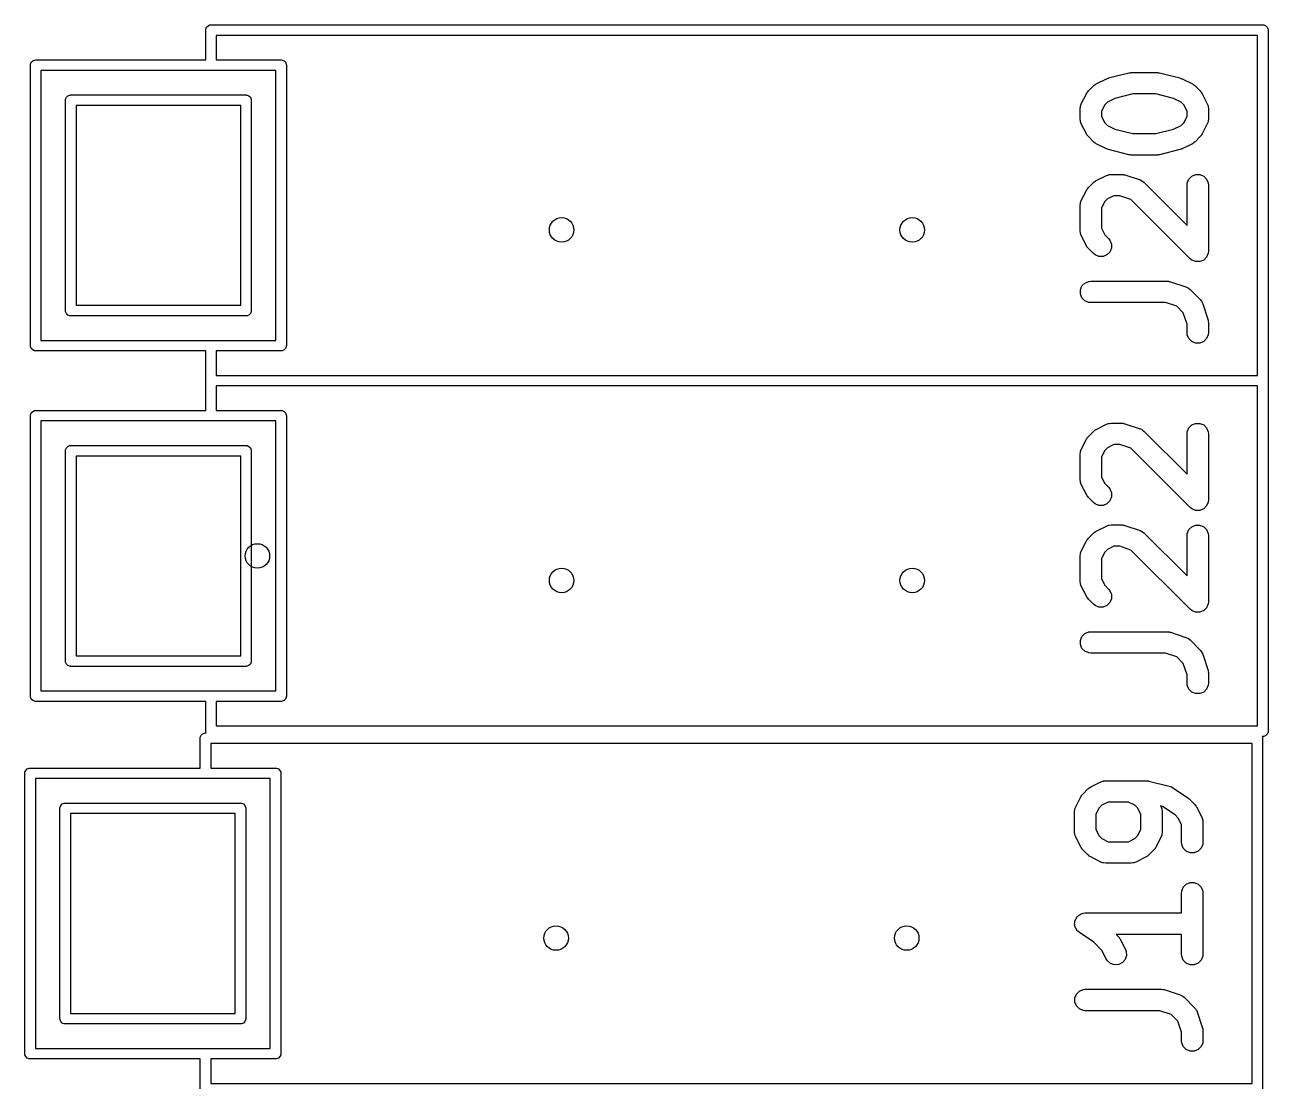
# Model space of a CAD drawing. Extents: x 0.23 to 2.98, y 0.39 to 3.79.
# Drawn here: x 2.284 to 2.982, y 0.929 to 1.525 of the extents above; entities that cross this region are included whole.
import ezdxf

# ---------------------------------------------------------------- set-up
doc = ezdxf.new("R2010")
doc.units = 0
doc.header["$MEASUREMENT"] = 0
doc.layers.add('BLACK', color=7, linetype='CONTINUOUS')

msp = doc.modelspace()

# ---------------------------------------------------------------- linework, layer by layer
at = {"layer": 'BLACK', "linetype": 'CONTINUOUS'}
for p, q in [((2.38591, 1.52213), (2.38596, 1.5227)), ((2.38591, 1.50539), (2.38591, 1.52213)), ((2.38596, 1.5227), (2.3864, 1.52377)), ((2.3864, 1.52377), (2.38722, 1.52458)), ((2.38722, 1.52458), (2.38828, 1.52502)), ((2.38828, 1.52502), (2.38886, 1.52508)), ((2.38886, 1.52508), (2.62508, 1.52508)), ((2.62508, 1.52508), (2.97941, 1.52508)), ((2.97941, 1.52508), (2.97995, 1.52503)), ((2.97995, 1.52503), (2.97999, 1.52503)), ((2.97999, 1.52503), (2.98105, 1.52459)), ((2.98105, 1.52459), (2.98186, 1.52377)), ((2.98186, 1.52377), (2.98231, 1.52271)), ((2.98231, 1.52271), (2.98236, 1.52213)), ((2.98236, 1.52213), (2.98236, 1.32528)), ((2.39181, 1.51917), (2.39181, 1.50539)), ((2.62508, 1.51917), (2.39181, 1.51917)), ((2.97646, 1.51917), (2.62508, 1.51917)), ((2.97646, 1.32823), (2.97646, 1.51917)), ((2.28748, 1.50244), (2.28753, 1.50302)), ((2.28748, 1.34496), (2.28748, 1.50244)), ((2.28753, 1.50302), (2.28797, 1.50408)), ((2.28797, 1.50408), (2.28879, 1.5049)), ((2.28879, 1.5049), (2.28985, 1.50534)), ((2.28985, 1.50534), (2.29043, 1.50539)), ((2.29043, 1.50539), (2.38591, 1.50539)), ((2.39181, 1.50539), (2.42823, 1.50539)), ((2.42823, 1.50539), (2.4288, 1.50534)), ((2.4288, 1.50534), (2.42987, 1.5049)), ((2.42987, 1.5049), (2.43068, 1.50408)), ((2.43068, 1.50408), (2.43112, 1.50302)), ((2.43112, 1.50302), (2.43118, 1.50244)), ((2.43118, 1.50244), (2.43118, 1.34496)), ((2.29338, 1.49949), (2.29338, 1.34791)), ((2.42528, 1.49949), (2.29338, 1.49949)), ((2.42528, 1.34791), (2.42528, 1.49949)), ((2.88587, 1.49192), (2.89159, 1.49478)), ((2.89159, 1.49478), (2.89167, 1.49481)), ((2.89167, 1.49481), (2.89171, 1.49484)), ((2.89171, 1.49484), (2.8922, 1.49502)), ((2.8922, 1.49502), (2.89269, 1.4952)), ((2.89269, 1.4952), (2.89273, 1.49521)), ((2.89273, 1.49521), (2.89282, 1.49524)), ((2.89282, 1.49524), (2.90424, 1.49809)), ((2.90424, 1.49809), (2.90445, 1.49812)), ((2.90445, 1.49812), (2.90453, 1.49816)), ((2.90453, 1.49816), (2.90497, 1.4982)), ((2.90497, 1.4982), (2.90541, 1.49827)), ((2.90541, 1.49827), (2.90549, 1.49825)), ((2.90549, 1.49825), (2.9057, 1.49827)), ((2.9057, 1.49827), (2.91998, 1.49827)), ((2.91998, 1.49827), (2.92019, 1.49825)), ((2.92019, 1.49825), (2.92028, 1.49827)), ((2.92028, 1.49827), (2.92071, 1.4982)), ((2.92071, 1.4982), (2.92116, 1.49816)), ((2.92116, 1.49816), (2.92124, 1.49812)), ((2.92124, 1.49812), (2.92144, 1.49809)), ((2.92144, 1.49809), (2.93287, 1.49524)), ((2.93287, 1.49524), (2.93295, 1.49521)), ((2.93295, 1.49521), (2.933, 1.4952)), ((2.933, 1.4952), (2.93348, 1.49502)), ((2.93348, 1.49502), (2.93398, 1.49484)), ((2.93398, 1.49484), (2.93401, 1.49481)), ((2.93401, 1.49481), (2.9341, 1.49478)), ((2.9341, 1.49478), (2.93981, 1.49192)), ((2.88033, 1.48638), (2.88065, 1.48689)), ((2.88065, 1.48689), (2.88071, 1.48703)), ((2.88071, 1.48703), (2.88085, 1.4872)), ((2.88085, 1.4872), (2.88096, 1.48738)), ((2.88096, 1.48738), (2.88108, 1.48748)), ((2.88108, 1.48748), (2.88146, 1.48794)), ((2.88146, 1.48794), (2.88431, 1.4908)), ((2.88431, 1.4908), (2.88477, 1.49118)), ((2.88477, 1.49118), (2.88488, 1.4913)), ((2.88488, 1.4913), (2.88506, 1.49141)), ((2.88506, 1.49141), (2.88522, 1.49155)), ((2.88522, 1.49155), (2.88537, 1.49161)), ((2.88537, 1.49161), (2.88587, 1.49192)), ((2.93981, 1.49192), (2.94031, 1.49161)), ((2.94031, 1.49161), (2.94046, 1.49155)), ((2.94046, 1.49155), (2.94063, 1.49141)), ((2.94063, 1.49141), (2.94081, 1.4913)), ((2.94081, 1.4913), (2.94091, 1.49118)), ((2.94091, 1.49118), (2.94137, 1.4908)), ((2.94137, 1.4908), (2.94423, 1.48794)), ((2.94423, 1.48794), (2.9446, 1.48748)), ((2.9446, 1.48748), (2.94472, 1.48738)), ((2.94472, 1.48738), (2.94484, 1.4872)), ((2.94484, 1.4872), (2.94497, 1.48703)), ((2.94497, 1.48703), (2.94503, 1.48689)), ((2.94503, 1.48689), (2.94535, 1.48638)), ((2.30717, 1.4828), (2.30722, 1.48337)), ((2.30717, 1.36461), (2.30717, 1.4828)), ((2.30722, 1.48337), (2.30766, 1.48444)), ((2.30766, 1.48444), (2.30848, 1.48525)), ((2.30848, 1.48525), (2.30954, 1.48569)), ((2.30954, 1.48569), (2.30994, 1.48569)), ((2.30994, 1.48569), (2.31012, 1.48571)), ((2.31012, 1.48571), (2.40854, 1.48571)), ((2.31307, 1.4798), (2.31307, 1.3676)), ((2.40559, 1.4798), (2.31307, 1.4798)), ((2.40559, 1.3676), (2.40559, 1.4798)), ((2.40854, 1.48571), (2.40872, 1.48569)), ((2.40872, 1.48569), (2.40912, 1.48569)), ((2.40912, 1.48569), (2.41018, 1.48525)), ((2.41018, 1.48525), (2.41099, 1.48444)), ((2.41099, 1.48444), (2.41144, 1.48337)), ((2.41144, 1.48337), (2.41149, 1.4828)), ((2.41149, 1.4828), (2.41149, 1.36461)), ((2.87705, 1.47957), (2.87748, 1.48067)), ((2.87748, 1.48067), (2.88033, 1.48638)), ((2.89063, 1.48015), (2.88884, 1.47657)), ((2.89211, 1.48163), (2.89063, 1.48015)), ((2.89636, 1.48375), (2.89211, 1.48163)), ((2.90644, 1.48627), (2.89636, 1.48375)), ((2.91925, 1.48627), (2.90644, 1.48627)), ((2.92932, 1.48375), (2.91925, 1.48627)), ((2.93357, 1.48163), (2.92932, 1.48375)), ((2.93505, 1.48015), (2.93357, 1.48163)), ((2.93684, 1.47657), (2.93505, 1.48015)), ((2.94535, 1.48638), (2.94821, 1.48067)), ((2.94821, 1.48067), (2.94863, 1.47957)), ((2.87684, 1.47799), (2.87696, 1.47916)), ((2.87684, 1.47227), (2.87684, 1.47799)), ((2.87696, 1.47916), (2.87704, 1.47936)), ((2.87704, 1.47936), (2.87705, 1.47957)), ((2.88884, 1.47657), (2.88884, 1.47369)), ((2.88884, 1.47369), (2.89063, 1.47011)), ((2.93505, 1.47011), (2.93684, 1.47369)), ((2.93684, 1.47369), (2.93684, 1.47657)), ((2.94863, 1.47957), (2.94864, 1.47936)), ((2.94864, 1.47936), (2.94873, 1.47916)), ((2.94873, 1.47916), (2.94884, 1.47799)), ((2.94884, 1.47799), (2.94884, 1.47227)), ((2.87696, 1.4711), (2.87684, 1.47227)), ((2.87704, 1.4709), (2.87696, 1.4711)), ((2.87705, 1.47069), (2.87704, 1.4709)), ((2.87748, 1.46959), (2.87705, 1.47069)), ((2.88033, 1.46387), (2.87748, 1.46959)), ((2.89063, 1.47011), (2.89211, 1.46863)), ((2.89211, 1.46863), (2.89636, 1.4665)), ((2.89636, 1.4665), (2.90644, 1.46399)), ((2.91925, 1.46399), (2.92932, 1.4665)), ((2.92932, 1.4665), (2.93357, 1.46863)), ((2.93357, 1.46863), (2.93505, 1.47011)), ((2.94821, 1.46959), (2.94535, 1.46387)), ((2.94863, 1.47069), (2.94821, 1.46959)), ((2.94864, 1.4709), (2.94863, 1.47069)), ((2.94873, 1.4711), (2.94864, 1.4709)), ((2.94884, 1.47227), (2.94873, 1.4711)), ((2.88065, 1.46337), (2.88033, 1.46387)), ((2.88071, 1.46322), (2.88065, 1.46337)), ((2.88085, 1.46306), (2.88071, 1.46322)), ((2.88096, 1.46288), (2.88085, 1.46306)), ((2.88108, 1.46278), (2.88096, 1.46288)), ((2.88146, 1.46232), (2.88108, 1.46278)), ((2.88431, 1.45946), (2.88146, 1.46232)), ((2.88477, 1.45908), (2.88431, 1.45946)), ((2.88488, 1.45896), (2.88477, 1.45908)), ((2.88506, 1.45885), (2.88488, 1.45896)), ((2.88522, 1.45871), (2.88506, 1.45885)), ((2.90644, 1.46399), (2.91925, 1.46399)), ((2.94063, 1.45885), (2.94046, 1.45871)), ((2.94081, 1.45896), (2.94063, 1.45885)), ((2.94091, 1.45908), (2.94081, 1.45896)), ((2.94137, 1.45946), (2.94091, 1.45908)), ((2.94423, 1.46232), (2.94137, 1.45946)), ((2.9446, 1.46278), (2.94423, 1.46232)), ((2.94472, 1.46288), (2.9446, 1.46278)), ((2.94484, 1.46306), (2.94472, 1.46288)), ((2.94497, 1.46322), (2.94484, 1.46306)), ((2.94503, 1.46337), (2.94497, 1.46322)), ((2.94535, 1.46387), (2.94503, 1.46337)), ((2.88537, 1.45865), (2.88522, 1.45871)), ((2.88587, 1.45833), (2.88537, 1.45865)), ((2.89159, 1.45548), (2.88587, 1.45833)), ((2.89167, 1.45544), (2.89159, 1.45548)), ((2.89171, 1.45542), (2.89167, 1.45544)), ((2.8922, 1.45524), (2.89171, 1.45542)), ((2.89269, 1.45506), (2.8922, 1.45524)), ((2.89273, 1.45505), (2.89269, 1.45506)), ((2.89282, 1.45502), (2.89273, 1.45505)), ((2.90424, 1.45217), (2.89282, 1.45502)), ((2.90445, 1.45214), (2.90424, 1.45217)), ((2.90453, 1.4521), (2.90445, 1.45214)), ((2.90497, 1.45206), (2.90453, 1.4521)), ((2.90541, 1.45199), (2.90497, 1.45206)), ((2.90549, 1.45201), (2.90541, 1.45199)), ((2.9057, 1.45199), (2.90549, 1.45201)), ((2.91998, 1.45199), (2.9057, 1.45199)), ((2.92019, 1.45201), (2.91998, 1.45199)), ((2.92028, 1.45199), (2.92019, 1.45201)), ((2.92071, 1.45206), (2.92028, 1.45199)), ((2.92116, 1.4521), (2.92071, 1.45206)), ((2.92124, 1.45214), (2.92116, 1.4521)), ((2.92144, 1.45217), (2.92124, 1.45214)), ((2.93287, 1.45502), (2.92144, 1.45217)), ((2.93295, 1.45505), (2.93287, 1.45502)), ((2.933, 1.45506), (2.93295, 1.45505)), ((2.93348, 1.45524), (2.933, 1.45506)), ((2.93398, 1.45542), (2.93348, 1.45524)), ((2.93401, 1.45544), (2.93398, 1.45542)), ((2.9341, 1.45548), (2.93401, 1.45544)), ((2.93981, 1.45833), (2.9341, 1.45548)), ((2.94031, 1.45865), (2.93981, 1.45833)), ((2.94046, 1.45871), (2.94031, 1.45865)), ((2.88587, 1.43764), (2.89159, 1.4405)), ((2.89159, 1.4405), (2.89269, 1.44092)), ((2.89269, 1.44092), (2.8929, 1.44093)), ((2.8929, 1.44093), (2.8931, 1.44101)), ((2.8931, 1.44101), (2.89427, 1.44113)), ((2.89427, 1.44113), (2.89998, 1.44113)), ((2.89998, 1.44113), (2.90058, 1.44107)), ((2.90058, 1.44107), (2.90074, 1.44108)), ((2.90074, 1.44108), (2.90094, 1.44104)), ((2.90094, 1.44104), (2.90116, 1.44101)), ((2.90116, 1.44101), (2.9013, 1.44095)), ((2.9013, 1.44095), (2.90188, 1.44082)), ((2.90188, 1.44082), (2.91045, 1.43796)), ((2.91045, 1.43796), (2.91153, 1.43748)), ((2.93696, 1.4363), (2.93785, 1.43846)), ((2.93785, 1.43846), (2.93951, 1.44012)), ((2.93951, 1.44012), (2.94167, 1.44101)), ((2.94167, 1.44101), (2.94401, 1.44101)), ((2.94401, 1.44101), (2.94618, 1.44012)), ((2.94618, 1.44012), (2.94783, 1.43846)), ((2.94783, 1.43846), (2.94873, 1.4363)), ((2.87748, 1.42638), (2.88033, 1.4321)), ((2.88033, 1.4321), (2.88065, 1.4326)), ((2.88065, 1.4326), (2.88071, 1.43275)), ((2.88071, 1.43275), (2.88085, 1.43291)), ((2.88085, 1.43291), (2.88096, 1.43309)), ((2.88096, 1.43309), (2.88108, 1.4332)), ((2.88108, 1.4332), (2.88146, 1.43366)), ((2.88146, 1.43366), (2.88431, 1.43651)), ((2.88431, 1.43651), (2.88477, 1.43689)), ((2.88477, 1.43689), (2.88488, 1.43701)), ((2.88488, 1.43701), (2.88506, 1.43713)), ((2.88506, 1.43713), (2.88522, 1.43726)), ((2.88522, 1.43726), (2.88537, 1.43732)), ((2.88537, 1.43732), (2.88587, 1.43764)), ((2.91153, 1.43748), (2.91169, 1.43734)), ((2.91169, 1.43734), (2.91189, 1.43726)), ((2.91189, 1.43726), (2.9128, 1.43651)), ((2.9128, 1.43651), (2.93684, 1.41247)), ((2.93684, 1.43513), (2.93696, 1.4363)), ((2.93684, 1.41247), (2.93684, 1.43513)), ((2.94873, 1.4363), (2.94884, 1.43513)), ((2.94884, 1.43513), (2.94884, 1.39799)), ((2.87684, 1.4237), (2.87696, 1.42487)), ((2.87696, 1.42487), (2.87704, 1.42507)), ((2.87704, 1.42507), (2.87705, 1.42529)), ((2.87705, 1.42529), (2.87748, 1.42638)), ((2.89063, 1.42586), (2.88884, 1.42228)), ((2.89211, 1.42734), (2.89063, 1.42586)), ((2.89569, 1.42913), (2.89211, 1.42734)), ((2.89901, 1.42913), (2.89569, 1.42913)), ((2.90531, 1.42703), (2.89901, 1.42913)), ((2.9386, 1.39374), (2.90531, 1.42703)), ((2.87684, 1.40942), (2.87684, 1.4237)), ((2.88884, 1.42228), (2.88884, 1.41083)), ((2.88884, 1.41083), (2.89063, 1.40725)), ((2.87696, 1.40824), (2.87684, 1.40942)), ((2.87704, 1.40805), (2.87696, 1.40824)), ((2.87705, 1.40783), (2.87704, 1.40805)), ((2.87748, 1.40673), (2.87705, 1.40783)), ((2.88033, 1.40102), (2.87748, 1.40673)), ((2.89063, 1.40725), (2.8928, 1.40509)), ((2.8928, 1.40509), (2.89354, 1.40418)), ((2.89354, 1.40418), (2.89444, 1.40201)), ((2.88065, 1.40051), (2.88033, 1.40102)), ((2.88071, 1.40037), (2.88065, 1.40051)), ((2.88085, 1.4002), (2.88071, 1.40037)), ((2.88096, 1.40002), (2.88085, 1.4002)), ((2.88108, 1.39992), (2.88096, 1.40002)), ((2.88146, 1.39946), (2.88108, 1.39992)), ((2.88431, 1.3966), (2.88146, 1.39946)), ((2.88522, 1.39585), (2.88431, 1.3966)), ((2.89354, 1.39751), (2.89189, 1.39585)), ((2.89444, 1.39967), (2.89354, 1.39751)), ((2.89444, 1.40201), (2.89444, 1.39967)), ((2.94873, 1.39682), (2.94783, 1.39465)), ((2.94884, 1.39799), (2.94873, 1.39682)), ((2.88739, 1.39496), (2.88522, 1.39585)), ((2.88973, 1.39496), (2.88739, 1.39496)), ((2.89189, 1.39585), (2.88973, 1.39496)), ((2.93951, 1.393), (2.9386, 1.39374)), ((2.94167, 1.3921), (2.93951, 1.393)), ((2.94401, 1.3921), (2.94167, 1.3921)), ((2.94618, 1.393), (2.94401, 1.3921)), ((2.94783, 1.39465), (2.94618, 1.393)), ((2.87696, 1.3763), (2.87785, 1.37846)), ((2.87696, 1.37396), (2.87696, 1.3763)), ((2.87785, 1.37846), (2.87951, 1.38012)), ((2.87951, 1.38012), (2.88167, 1.38101)), ((2.88167, 1.38101), (2.88284, 1.38113)), ((2.88284, 1.38113), (2.9257, 1.38113)), ((2.9257, 1.38113), (2.92629, 1.38107)), ((2.92629, 1.38107), (2.92645, 1.38108)), ((2.92645, 1.38108), (2.92666, 1.38104)), ((2.92666, 1.38104), (2.92687, 1.38101)), ((2.92687, 1.38101), (2.92702, 1.38095)), ((2.92702, 1.38095), (2.9276, 1.38082)), ((2.9276, 1.38082), (2.93617, 1.37796)), ((2.93617, 1.37796), (2.93724, 1.37748)), ((2.93724, 1.37748), (2.9374, 1.37734)), ((2.9374, 1.37734), (2.9376, 1.37726)), ((2.9376, 1.37726), (2.93851, 1.37651)), ((2.93851, 1.37651), (2.94423, 1.3708)), ((2.87785, 1.3718), (2.87696, 1.37396)), ((2.87951, 1.37014), (2.87785, 1.3718)), ((2.88167, 1.36924), (2.87951, 1.37014)), ((2.88284, 1.36913), (2.88167, 1.36924)), ((2.92473, 1.36913), (2.88284, 1.36913)), ((2.93103, 1.36703), (2.92473, 1.36913)), ((2.94423, 1.3708), (2.94497, 1.36989)), ((2.94497, 1.36989), (2.94506, 1.36969)), ((2.94506, 1.36969), (2.9452, 1.36953)), ((2.9452, 1.36953), (2.94568, 1.36846)), ((2.94568, 1.36846), (2.94853, 1.35988)), ((2.30722, 1.36403), (2.30717, 1.36461)), ((2.30766, 1.36297), (2.30722, 1.36403)), ((2.30848, 1.36215), (2.30766, 1.36297)), ((2.30954, 1.36171), (2.30848, 1.36215)), ((2.30994, 1.36171), (2.30954, 1.36171)), ((2.31012, 1.36169), (2.30994, 1.36171)), ((2.40854, 1.36169), (2.31012, 1.36169)), ((2.31307, 1.3676), (2.40559, 1.3676)), ((2.40872, 1.36171), (2.40854, 1.36169)), ((2.40912, 1.36171), (2.40872, 1.36171)), ((2.41018, 1.36215), (2.40912, 1.36171)), ((2.41099, 1.36297), (2.41018, 1.36215)), ((2.41144, 1.36403), (2.41099, 1.36297)), ((2.41149, 1.36461), (2.41144, 1.36403)), ((2.93474, 1.36332), (2.93103, 1.36703)), ((2.93684, 1.35701), (2.93474, 1.36332)), ((2.93684, 1.35227), (2.93684, 1.35701)), ((2.94853, 1.35988), (2.94867, 1.3593)), ((2.94867, 1.3593), (2.94873, 1.35916)), ((2.94873, 1.35916), (2.94875, 1.35894)), ((2.94875, 1.35894), (2.94879, 1.35874)), ((2.94879, 1.35874), (2.94878, 1.35858)), ((2.94878, 1.35858), (2.94884, 1.35799)), ((2.94884, 1.35799), (2.94884, 1.35227)), ((2.29338, 1.34791), (2.42528, 1.34791)), ((2.93696, 1.3511), (2.93684, 1.35227)), ((2.93785, 1.34894), (2.93696, 1.3511)), ((2.93951, 1.34728), (2.93785, 1.34894)), ((2.94167, 1.34639), (2.93951, 1.34728)), ((2.94618, 1.34728), (2.94401, 1.34639)), ((2.94783, 1.34894), (2.94618, 1.34728)), ((2.94873, 1.3511), (2.94783, 1.34894)), ((2.94884, 1.35227), (2.94873, 1.3511)), ((2.2875, 1.34474), (2.28748, 1.34496)), ((2.2875, 1.34438), (2.2875, 1.34474)), ((2.28794, 1.34332), (2.2875, 1.34438)), ((2.28875, 1.34251), (2.28794, 1.34332)), ((2.28982, 1.34206), (2.28875, 1.34251)), ((2.29039, 1.34201), (2.28982, 1.34206)), ((2.38591, 1.34201), (2.29039, 1.34201)), ((2.38591, 1.32528), (2.38591, 1.34201)), ((2.42823, 1.34201), (2.39181, 1.34201)), ((2.39181, 1.34201), (2.39181, 1.32823)), ((2.4288, 1.34206), (2.42823, 1.34201)), ((2.42987, 1.34251), (2.4288, 1.34206)), ((2.43068, 1.34332), (2.42987, 1.34251)), ((2.43112, 1.34438), (2.43068, 1.34332)), ((2.43118, 1.34496), (2.43112, 1.34438)), ((2.94401, 1.34639), (2.94167, 1.34639)), ((2.39181, 1.32823), (2.62508, 1.32823)), ((2.62508, 1.32823), (2.97646, 1.32823)), ((2.38591, 1.30854), (2.38591, 1.32528)), ((2.39181, 1.32232), (2.39181, 1.30854)), ((2.62508, 1.32232), (2.39181, 1.32232)), ((2.97646, 1.32232), (2.62508, 1.32232)), ((2.97646, 1.13138), (2.97646, 1.32232)), ((2.98236, 1.32528), (2.98236, 1.12842)), ((2.28748, 1.30559), (2.28753, 1.30617)), ((2.28748, 1.14811), (2.28748, 1.30559)), ((2.28753, 1.30617), (2.28797, 1.30723)), ((2.28797, 1.30723), (2.28879, 1.30805)), ((2.28879, 1.30805), (2.28985, 1.30849)), ((2.28985, 1.30849), (2.29043, 1.30854)), ((2.29043, 1.30854), (2.38591, 1.30854)), ((2.39181, 1.30854), (2.42823, 1.30854)), ((2.42823, 1.30854), (2.4288, 1.30849)), ((2.4288, 1.30849), (2.42987, 1.30805)), ((2.42987, 1.30805), (2.43068, 1.30723)), ((2.43068, 1.30723), (2.43112, 1.30617)), ((2.43112, 1.30617), (2.43118, 1.30559)), ((2.43118, 1.30559), (2.43118, 1.14811)), ((2.29338, 1.30264), (2.29338, 1.15106)), ((2.42528, 1.30264), (2.29338, 1.30264)), ((2.42528, 1.15106), (2.42528, 1.30264)), ((2.88587, 1.29793), (2.89159, 1.30079)), ((2.89159, 1.30079), (2.89269, 1.30121)), ((2.89269, 1.30121), (2.8929, 1.30122)), ((2.8929, 1.30122), (2.8931, 1.30131)), ((2.8931, 1.30131), (2.89427, 1.30142)), ((2.89427, 1.30142), (2.89998, 1.30142)), ((2.89998, 1.30142), (2.90058, 1.30136)), ((2.90058, 1.30136), (2.90074, 1.30137)), ((2.90074, 1.30137), (2.90094, 1.30133)), ((2.90094, 1.30133), (2.90116, 1.30131)), ((2.90116, 1.30131), (2.9013, 1.30125)), ((2.9013, 1.30125), (2.90188, 1.30111)), ((2.90188, 1.30111), (2.91045, 1.29826)), ((2.93696, 1.29659), (2.93785, 1.29876)), ((2.93785, 1.29876), (2.93951, 1.30041)), ((2.93951, 1.30041), (2.94167, 1.30131)), ((2.94167, 1.30131), (2.94401, 1.30131)), ((2.94401, 1.30131), (2.94618, 1.30041)), ((2.94618, 1.30041), (2.94783, 1.29876)), ((2.94783, 1.29876), (2.94873, 1.29659)), ((2.87748, 1.28668), (2.88033, 1.29239)), ((2.88033, 1.29239), (2.88065, 1.29289)), ((2.88065, 1.29289), (2.88071, 1.29304)), ((2.88071, 1.29304), (2.88085, 1.29321)), ((2.88085, 1.29321), (2.88096, 1.29339)), ((2.88096, 1.29339), (2.88108, 1.29349)), ((2.88108, 1.29349), (2.88146, 1.29395)), ((2.88146, 1.29395), (2.88431, 1.29681)), ((2.88431, 1.29681), (2.88477, 1.29718)), ((2.88477, 1.29718), (2.88488, 1.2973)), ((2.88488, 1.2973), (2.88506, 1.29742)), ((2.88506, 1.29742), (2.88522, 1.29755)), ((2.88522, 1.29755), (2.88537, 1.29761)), ((2.88537, 1.29761), (2.88587, 1.29793)), ((2.91045, 1.29826), (2.91153, 1.29778)), ((2.91153, 1.29778), (2.91169, 1.29764)), ((2.91169, 1.29764), (2.91189, 1.29755)), ((2.91189, 1.29755), (2.9128, 1.29681)), ((2.9128, 1.29681), (2.93684, 1.27276)), ((2.93684, 1.29542), (2.93696, 1.29659)), ((2.93684, 1.27276), (2.93684, 1.29542)), ((2.94873, 1.29659), (2.94884, 1.29542)), ((2.94884, 1.29542), (2.94884, 1.25828)), ((2.30717, 1.28594), (2.30722, 1.28652)), ((2.30717, 1.16776), (2.30717, 1.28594)), ((2.30722, 1.28652), (2.30766, 1.28759)), ((2.30766, 1.28759), (2.30848, 1.2884)), ((2.30848, 1.2884), (2.30954, 1.28884)), ((2.30954, 1.28884), (2.30994, 1.28884)), ((2.30994, 1.28884), (2.31012, 1.28886)), ((2.31012, 1.28886), (2.40854, 1.28886)), ((2.40854, 1.28886), (2.40872, 1.28884)), ((2.40872, 1.28884), (2.40912, 1.28884)), ((2.40912, 1.28884), (2.41018, 1.2884)), ((2.41018, 1.2884), (2.41099, 1.28759)), ((2.41099, 1.28759), (2.41144, 1.28652)), ((2.41144, 1.28652), (2.41149, 1.28594)), ((2.41149, 1.28594), (2.41149, 1.16776)), ((2.87684, 1.28399), (2.87696, 1.28516)), ((2.87696, 1.28516), (2.87704, 1.28536)), ((2.87704, 1.28536), (2.87705, 1.28558)), ((2.87705, 1.28558), (2.87748, 1.28668)), ((2.89063, 1.28615), (2.88884, 1.28258)), ((2.89211, 1.28763), (2.89063, 1.28615)), ((2.89569, 1.28942), (2.89211, 1.28763)), ((2.89901, 1.28942), (2.89569, 1.28942)), ((2.90531, 1.28732), (2.89901, 1.28942)), ((2.9386, 1.25404), (2.90531, 1.28732)), ((2.31307, 1.28295), (2.31307, 1.17075)), ((2.40559, 1.28295), (2.31307, 1.28295)), ((2.40559, 1.17075), (2.40559, 1.28295)), ((2.87684, 1.26971), (2.87684, 1.28399)), ((2.88884, 1.28258), (2.88884, 1.27112)), ((2.88884, 1.27112), (2.89063, 1.26755)), ((2.87696, 1.26854), (2.87684, 1.26971)), ((2.87704, 1.26834), (2.87696, 1.26854)), ((2.87705, 1.26812), (2.87704, 1.26834)), ((2.87748, 1.26702), (2.87705, 1.26812)), ((2.88033, 1.26131), (2.87748, 1.26702)), ((2.89063, 1.26755), (2.8928, 1.26538)), ((2.8928, 1.26538), (2.89354, 1.26447)), ((2.89354, 1.26447), (2.89444, 1.26231)), ((2.88065, 1.26081), (2.88033, 1.26131)), ((2.88071, 1.26066), (2.88065, 1.26081)), ((2.88085, 1.2605), (2.88071, 1.26066)), ((2.88096, 1.26031), (2.88085, 1.2605)), ((2.88108, 1.26021), (2.88096, 1.26031)), ((2.88146, 1.25975), (2.88108, 1.26021)), ((2.88431, 1.25689), (2.88146, 1.25975)), ((2.88522, 1.25615), (2.88431, 1.25689)), ((2.89354, 1.2578), (2.89189, 1.25615)), ((2.89444, 1.25997), (2.89354, 1.2578)), ((2.89444, 1.26231), (2.89444, 1.25997)), ((2.94873, 1.25711), (2.94783, 1.25495)), ((2.94884, 1.25828), (2.94873, 1.25711)), ((2.88739, 1.25525), (2.88522, 1.25615)), ((2.88973, 1.25525), (2.88739, 1.25525)), ((2.89189, 1.25615), (2.88973, 1.25525)), ((2.93951, 1.25329), (2.9386, 1.25404)), ((2.94167, 1.25239), (2.93951, 1.25329)), ((2.94401, 1.25239), (2.94167, 1.25239)), ((2.94618, 1.25329), (2.94401, 1.25239)), ((2.94783, 1.25495), (2.94618, 1.25329)), ((2.88587, 1.24079), (2.89159, 1.24365)), ((2.89159, 1.24365), (2.89269, 1.24407)), ((2.89269, 1.24407), (2.8929, 1.24408)), ((2.8929, 1.24408), (2.8931, 1.24416)), ((2.8931, 1.24416), (2.89427, 1.24428)), ((2.89427, 1.24428), (2.89998, 1.24428)), ((2.89998, 1.24428), (2.90058, 1.24422)), ((2.90058, 1.24422), (2.90074, 1.24423)), ((2.90074, 1.24423), (2.90094, 1.24418)), ((2.90094, 1.24418), (2.90116, 1.24416)), ((2.90116, 1.24416), (2.9013, 1.2441)), ((2.9013, 1.2441), (2.90188, 1.24397)), ((2.90188, 1.24397), (2.91045, 1.24111)), ((2.93785, 1.24161), (2.93951, 1.24327)), ((2.93951, 1.24327), (2.94167, 1.24416)), ((2.94167, 1.24416), (2.94401, 1.24416)), ((2.94401, 1.24416), (2.94618, 1.24327)), ((2.94618, 1.24327), (2.94783, 1.24161)), ((2.88033, 1.23525), (2.88065, 1.23575)), ((2.88065, 1.23575), (2.88071, 1.2359)), ((2.88071, 1.2359), (2.88085, 1.23606)), ((2.88085, 1.23606), (2.88096, 1.23624)), ((2.88096, 1.23624), (2.88108, 1.23635)), ((2.88108, 1.23635), (2.88146, 1.23681)), ((2.88146, 1.23681), (2.88431, 1.23966)), ((2.88431, 1.23966), (2.88477, 1.24004)), ((2.88477, 1.24004), (2.88488, 1.24016)), ((2.88488, 1.24016), (2.88506, 1.24028)), ((2.88506, 1.24028), (2.88522, 1.24041)), ((2.88522, 1.24041), (2.88537, 1.24047)), ((2.88537, 1.24047), (2.88587, 1.24079)), ((2.91045, 1.24111), (2.91153, 1.24063)), ((2.91153, 1.24063), (2.91169, 1.24049)), ((2.91169, 1.24049), (2.91189, 1.24041)), ((2.91189, 1.24041), (2.9128, 1.23966)), ((2.9128, 1.23966), (2.93684, 1.21562)), ((2.93684, 1.23828), (2.93696, 1.23945)), ((2.93684, 1.21562), (2.93684, 1.23828)), ((2.93696, 1.23945), (2.93785, 1.24161)), ((2.94783, 1.24161), (2.94873, 1.23945)), ((2.94873, 1.23945), (2.94884, 1.23828)), ((2.94884, 1.23828), (2.94884, 1.20114)), ((2.87705, 1.22844), (2.87748, 1.22953)), ((2.87748, 1.22953), (2.88033, 1.23525)), ((2.89063, 1.22901), (2.88884, 1.22543)), ((2.89211, 1.23049), (2.89063, 1.22901)), ((2.89569, 1.23228), (2.89211, 1.23049)), ((2.89901, 1.23228), (2.89569, 1.23228)), ((2.90531, 1.23018), (2.89901, 1.23228)), ((2.9386, 1.19689), (2.90531, 1.23018)), ((2.87684, 1.22685), (2.87696, 1.22802)), ((2.87684, 1.21256), (2.87684, 1.22685)), ((2.87696, 1.22802), (2.87704, 1.22822)), ((2.87704, 1.22822), (2.87705, 1.22844)), ((2.88884, 1.22543), (2.88884, 1.21398)), ((2.87696, 1.21139), (2.87684, 1.21256)), ((2.87704, 1.21119), (2.87696, 1.21139)), ((2.87705, 1.21098), (2.87704, 1.21119)), ((2.87748, 1.20988), (2.87705, 1.21098)), ((2.88033, 1.20417), (2.87748, 1.20988)), ((2.88884, 1.21398), (2.89063, 1.2104)), ((2.89063, 1.2104), (2.8928, 1.20824)), ((2.8928, 1.20824), (2.89354, 1.20733)), ((2.88065, 1.20366), (2.88033, 1.20417)), ((2.88071, 1.20352), (2.88065, 1.20366)), ((2.88085, 1.20335), (2.88071, 1.20352)), ((2.88096, 1.20317), (2.88085, 1.20335)), ((2.88108, 1.20307), (2.88096, 1.20317)), ((2.88146, 1.20261), (2.88108, 1.20307)), ((2.88431, 1.19975), (2.88146, 1.20261)), ((2.89354, 1.20066), (2.89189, 1.199)), ((2.89354, 1.20733), (2.89444, 1.20516)), ((2.89444, 1.20282), (2.89354, 1.20066)), ((2.89444, 1.20516), (2.89444, 1.20282)), ((2.94884, 1.20114), (2.94873, 1.19997)), ((2.88522, 1.199), (2.88431, 1.19975)), ((2.88739, 1.19811), (2.88522, 1.199)), ((2.88973, 1.19811), (2.88739, 1.19811)), ((2.89189, 1.199), (2.88973, 1.19811)), ((2.93951, 1.19615), (2.9386, 1.19689)), ((2.94167, 1.19525), (2.93951, 1.19615)), ((2.94401, 1.19525), (2.94167, 1.19525)), ((2.94618, 1.19615), (2.94401, 1.19525)), ((2.94783, 1.1978), (2.94618, 1.19615)), ((2.94873, 1.19997), (2.94783, 1.1978)), ((2.87696, 1.17945), (2.87785, 1.18161)), ((2.87785, 1.18161), (2.87951, 1.18327)), ((2.87951, 1.18327), (2.88167, 1.18416)), ((2.88167, 1.18416), (2.88284, 1.18428)), ((2.88284, 1.18428), (2.9257, 1.18428)), ((2.9257, 1.18428), (2.92629, 1.18422)), ((2.92629, 1.18422), (2.92645, 1.18423)), ((2.92645, 1.18423), (2.92666, 1.18418)), ((2.92666, 1.18418), (2.92687, 1.18416)), ((2.92687, 1.18416), (2.92702, 1.1841)), ((2.92702, 1.1841), (2.9276, 1.18397)), ((2.9276, 1.18397), (2.93617, 1.18111)), ((2.93617, 1.18111), (2.93724, 1.18063)), ((2.93724, 1.18063), (2.9374, 1.18049)), ((2.9374, 1.18049), (2.9376, 1.18041)), ((2.9376, 1.18041), (2.93851, 1.17966)), ((2.93851, 1.17966), (2.94423, 1.17395)), ((2.87696, 1.17711), (2.87696, 1.17945)), ((2.87785, 1.17495), (2.87696, 1.17711)), ((2.87951, 1.17329), (2.87785, 1.17495)), ((2.88167, 1.17239), (2.87951, 1.17329)), ((2.94423, 1.17395), (2.94497, 1.17304)), ((2.94497, 1.17304), (2.94506, 1.17284)), ((2.94506, 1.17284), (2.9452, 1.17268)), ((2.9452, 1.17268), (2.94568, 1.1716)), ((2.30722, 1.16718), (2.30717, 1.16776)), ((2.30766, 1.16612), (2.30722, 1.16718)), ((2.30848, 1.1653), (2.30766, 1.16612)), ((2.31307, 1.17075), (2.40559, 1.17075)), ((2.41099, 1.16612), (2.41018, 1.1653)), ((2.41144, 1.16718), (2.41099, 1.16612)), ((2.41149, 1.16776), (2.41144, 1.16718)), ((2.88284, 1.17228), (2.88167, 1.17239)), ((2.92473, 1.17228), (2.88284, 1.17228)), ((2.93103, 1.17018), (2.92473, 1.17228)), ((2.93474, 1.16647), (2.93103, 1.17018)), ((2.93684, 1.16016), (2.93474, 1.16647)), ((2.94568, 1.1716), (2.94853, 1.16303)), ((2.30954, 1.16486), (2.30848, 1.1653)), ((2.30994, 1.16486), (2.30954, 1.16486)), ((2.31012, 1.16484), (2.30994, 1.16486)), ((2.40854, 1.16484), (2.31012, 1.16484)), ((2.40872, 1.16486), (2.40854, 1.16484)), ((2.40912, 1.16486), (2.40872, 1.16486)), ((2.41018, 1.1653), (2.40912, 1.16486)), ((2.93684, 1.15542), (2.93684, 1.16016)), ((2.94853, 1.16303), (2.94867, 1.16245)), ((2.94867, 1.16245), (2.94873, 1.16231)), ((2.94873, 1.16231), (2.94875, 1.16209)), ((2.94875, 1.16209), (2.94879, 1.16189)), ((2.94879, 1.16189), (2.94878, 1.16173)), ((2.94878, 1.16173), (2.94884, 1.16114)), ((2.94884, 1.16114), (2.94884, 1.15542)), ((2.93696, 1.15425), (2.93684, 1.15542)), ((2.93785, 1.15209), (2.93696, 1.15425)), ((2.93951, 1.15043), (2.93785, 1.15209)), ((2.94783, 1.15209), (2.94618, 1.15043)), ((2.94873, 1.15425), (2.94783, 1.15209)), ((2.94884, 1.15542), (2.94873, 1.15425)), ((2.2875, 1.14789), (2.28748, 1.14811)), ((2.2875, 1.14753), (2.2875, 1.14789)), ((2.28794, 1.14647), (2.2875, 1.14753)), ((2.28875, 1.14566), (2.28794, 1.14647)), ((2.28982, 1.14521), (2.28875, 1.14566)), ((2.29039, 1.14516), (2.28982, 1.14521)), ((2.38591, 1.14516), (2.29039, 1.14516)), ((2.29338, 1.15106), (2.42528, 1.15106)), ((2.38591, 1.12843), (2.38591, 1.14516)), ((2.42823, 1.14516), (2.39181, 1.14516)), ((2.39181, 1.14516), (2.39181, 1.13138)), ((2.4288, 1.14521), (2.42823, 1.14516)), ((2.42987, 1.14566), (2.4288, 1.14521)), ((2.43068, 1.14647), (2.42987, 1.14566)), ((2.43112, 1.14753), (2.43068, 1.14647)), ((2.43118, 1.14811), (2.43112, 1.14753)), ((2.94167, 1.14954), (2.93951, 1.15043)), ((2.94401, 1.14954), (2.94167, 1.14954)), ((2.94618, 1.15043), (2.94401, 1.14954)), ((2.39181, 1.13138), (2.62508, 1.13138)), ((2.62508, 1.13138), (2.97646, 1.13138)), ((2.38279, 1.12449), (2.38284, 1.12506)), ((2.38279, 1.10776), (2.38279, 1.12449)), ((2.38284, 1.12506), (2.38328, 1.12613)), ((2.38328, 1.12613), (2.3841, 1.12694)), ((2.3841, 1.12694), (2.38516, 1.12738)), ((2.38516, 1.12738), (2.38574, 1.12744)), ((2.38574, 1.12744), (2.38613, 1.12744)), ((2.38596, 1.12785), (2.38591, 1.12843)), ((2.38613, 1.12744), (2.38596, 1.12785)), ((2.97941, 1.12547), (2.97902, 1.12547)), ((2.97902, 1.12547), (2.97919, 1.12507)), ((2.97919, 1.12507), (2.97924, 1.12449)), ((2.97924, 1.12449), (2.97924, 0.92764)), ((2.97995, 1.12553), (2.97941, 1.12547)), ((2.97999, 1.12553), (2.97995, 1.12553)), ((2.98105, 1.12597), (2.97999, 1.12553)), ((2.98186, 1.12678), (2.98105, 1.12597)), ((2.98231, 1.12785), (2.98186, 1.12678)), ((2.98236, 1.12842), (2.98231, 1.12785)), ((2.38869, 1.12154), (2.38869, 1.10776)), ((2.62196, 1.12154), (2.38869, 1.12154)), ((2.97334, 1.12154), (2.62196, 1.12154)), ((2.97334, 0.93059), (2.97334, 1.12154)), ((2.28436, 1.1048), (2.28441, 1.10538)), ((2.28436, 0.94732), (2.28436, 1.1048)), ((2.28441, 1.10538), (2.28485, 1.10644)), ((2.28485, 1.10644), (2.28567, 1.10726)), ((2.28567, 1.10726), (2.28673, 1.1077)), ((2.28673, 1.1077), (2.28731, 1.10776)), ((2.28731, 1.10776), (2.38279, 1.10776)), ((2.38869, 1.10776), (2.42511, 1.10776)), ((2.42511, 1.10776), (2.42568, 1.1077)), ((2.42568, 1.1077), (2.42675, 1.10726)), ((2.42675, 1.10726), (2.42756, 1.10644)), ((2.42756, 1.10644), (2.428, 1.10538)), ((2.428, 1.10538), (2.42806, 1.1048)), ((2.42806, 1.1048), (2.42806, 0.94732)), ((2.29026, 1.10185), (2.29026, 0.95028)), ((2.42216, 1.10185), (2.29026, 1.10185)), ((2.42216, 0.95028), (2.42216, 1.10185)), ((2.87834, 1.09316), (2.88119, 1.09602)), ((2.88119, 1.09602), (2.88165, 1.0964)), ((2.88165, 1.0964), (2.88176, 1.09652)), ((2.88176, 1.09652), (2.88194, 1.09663)), ((2.88194, 1.09663), (2.8821, 1.09677)), ((2.8821, 1.09677), (2.88225, 1.09683)), ((2.88225, 1.09683), (2.88275, 1.09714)), ((2.88275, 1.09714), (2.88847, 1.1)), ((2.88847, 1.1), (2.88957, 1.10042)), ((2.88957, 1.10042), (2.88978, 1.10044)), ((2.88978, 1.10044), (2.88998, 1.10052)), ((2.88998, 1.10052), (2.89115, 1.10063)), ((2.89115, 1.10063), (2.91401, 1.10063)), ((2.91401, 1.10063), (2.91421, 1.10061)), ((2.91421, 1.10061), (2.9143, 1.10063)), ((2.9143, 1.10063), (2.91474, 1.10056)), ((2.91474, 1.10056), (2.91518, 1.10052)), ((2.91518, 1.10052), (2.91526, 1.10049)), ((2.91526, 1.10049), (2.91546, 1.10046)), ((2.91546, 1.10046), (2.92689, 1.0976)), ((2.92689, 1.0976), (2.92758, 1.09735)), ((2.92758, 1.09735), (2.92773, 1.09732)), ((2.92773, 1.09732), (2.92786, 1.09725)), ((2.92786, 1.09725), (2.928, 1.0972)), ((2.928, 1.0972), (2.92812, 1.09711)), ((2.92812, 1.09711), (2.92876, 1.09677)), ((2.92876, 1.09677), (2.93734, 1.09106)), ((2.87436, 1.08589), (2.87721, 1.0916)), ((2.87721, 1.0916), (2.87753, 1.09211)), ((2.87753, 1.09211), (2.87759, 1.09225)), ((2.87759, 1.09225), (2.87773, 1.09242)), ((2.87773, 1.09242), (2.87784, 1.0926)), ((2.87784, 1.0926), (2.87796, 1.0927)), ((2.87796, 1.0927), (2.87834, 1.09316)), ((2.93734, 1.09106), (2.93734, 1.09105)), ((2.93734, 1.09105), (2.93734, 1.09105)), ((2.93734, 1.09105), (2.93779, 1.09069)), ((2.93779, 1.09069), (2.93825, 1.09031)), ((2.93825, 1.09031), (2.93825, 1.09031)), ((2.93825, 1.09031), (2.93825, 1.09031)), ((2.93825, 1.09031), (2.94111, 1.08745)), ((2.30405, 1.08516), (2.3041, 1.08573)), ((2.30405, 0.96697), (2.30405, 1.08516)), ((2.3041, 1.08573), (2.30454, 1.0868)), ((2.30454, 1.0868), (2.30536, 1.08761)), ((2.30536, 1.08761), (2.30642, 1.08805)), ((2.30642, 1.08805), (2.30682, 1.08805)), ((2.30682, 1.08805), (2.307, 1.08807)), ((2.307, 1.08807), (2.40542, 1.08807)), ((2.30995, 1.08217), (2.30995, 0.96996)), ((2.40247, 1.08217), (2.30995, 1.08217)), ((2.40247, 0.96996), (2.40247, 1.08217)), ((2.40542, 1.08807), (2.4056, 1.08805)), ((2.4056, 1.08805), (2.406, 1.08805)), ((2.406, 1.08805), (2.40706, 1.08761)), ((2.40706, 1.08761), (2.40787, 1.0868)), ((2.40787, 1.0868), (2.40832, 1.08573)), ((2.40832, 1.08573), (2.40837, 1.08516)), ((2.40837, 1.08516), (2.40837, 0.96697)), ((2.87372, 1.08321), (2.87384, 1.08438)), ((2.87372, 1.07178), (2.87372, 1.08321)), ((2.87384, 1.08438), (2.87392, 1.08458)), ((2.87392, 1.08458), (2.87393, 1.08479)), ((2.87393, 1.08479), (2.87436, 1.08589)), ((2.88751, 1.08537), (2.88572, 1.08179)), ((2.88899, 1.08685), (2.88751, 1.08537)), ((2.89257, 1.08863), (2.88899, 1.08685)), ((2.90402, 1.08863), (2.89257, 1.08863)), ((2.9076, 1.08685), (2.90402, 1.08863)), ((2.90908, 1.08537), (2.9076, 1.08685)), ((2.91086, 1.08179), (2.90908, 1.08537)), ((2.92297, 1.08621), (2.92194, 1.08647)), ((2.92194, 1.08647), (2.92223, 1.08589)), ((2.92223, 1.08589), (2.92265, 1.08479)), ((2.92265, 1.08479), (2.92267, 1.08458)), ((2.92267, 1.08458), (2.92275, 1.08438)), ((2.92275, 1.08438), (2.92286, 1.08321)), ((2.92286, 1.08321), (2.92286, 1.07178)), ((2.93018, 1.0814), (2.92297, 1.08621)), ((2.94111, 1.08745), (2.94148, 1.08699)), ((2.94148, 1.08699), (2.9416, 1.08688)), ((2.9416, 1.08688), (2.94172, 1.0867)), ((2.94172, 1.0867), (2.94185, 1.08654)), ((2.94185, 1.08654), (2.94191, 1.08639)), ((2.94191, 1.08639), (2.94223, 1.08589)), ((2.94223, 1.08589), (2.94509, 1.08017)), ((2.88572, 1.08179), (2.88572, 1.07319)), ((2.91086, 1.07319), (2.91086, 1.08179)), ((2.93193, 1.07965), (2.93018, 1.0814)), ((2.93372, 1.07608), (2.93193, 1.07965)), ((2.93372, 1.06606), (2.93372, 1.07608)), ((2.94509, 1.08017), (2.94551, 1.07908)), ((2.94551, 1.07908), (2.94552, 1.07886)), ((2.94552, 1.07886), (2.94561, 1.07866)), ((2.94561, 1.07866), (2.94572, 1.07749)), ((2.94572, 1.07749), (2.94572, 1.06606)), ((2.87384, 1.07061), (2.87372, 1.07178)), ((2.87392, 1.07041), (2.87384, 1.07061)), ((2.87393, 1.07019), (2.87392, 1.07041)), ((2.87436, 1.06909), (2.87393, 1.07019)), ((2.87721, 1.06338), (2.87436, 1.06909)), ((2.88572, 1.07319), (2.88751, 1.06962)), ((2.88751, 1.06962), (2.88899, 1.06814)), ((2.88899, 1.06814), (2.89257, 1.06635)), ((2.90402, 1.06635), (2.9076, 1.06814)), ((2.9076, 1.06814), (2.90908, 1.06962)), ((2.90908, 1.06962), (2.91086, 1.07319)), ((2.92223, 1.06909), (2.91937, 1.06338)), ((2.92265, 1.07019), (2.92223, 1.06909)), ((2.92267, 1.07041), (2.92265, 1.07019)), ((2.92275, 1.07061), (2.92267, 1.07041)), ((2.92286, 1.07178), (2.92275, 1.07061)), ((2.87753, 1.06288), (2.87721, 1.06338)), ((2.87759, 1.06273), (2.87753, 1.06288)), ((2.87773, 1.06256), (2.87759, 1.06273)), ((2.87784, 1.06238), (2.87773, 1.06256)), ((2.87796, 1.06228), (2.87784, 1.06238)), ((2.87834, 1.06182), (2.87796, 1.06228)), ((2.88119, 1.05896), (2.87834, 1.06182)), ((2.89257, 1.06635), (2.90402, 1.06635)), ((2.91825, 1.06182), (2.91539, 1.05896)), ((2.91863, 1.06228), (2.91825, 1.06182)), ((2.91875, 1.06238), (2.91863, 1.06228)), ((2.91886, 1.06256), (2.91875, 1.06238)), ((2.919, 1.06273), (2.91886, 1.06256)), ((2.91906, 1.06288), (2.919, 1.06273)), ((2.91937, 1.06338), (2.91906, 1.06288)), ((2.93384, 1.06489), (2.93372, 1.06606)), ((2.93473, 1.06273), (2.93384, 1.06489)), ((2.93639, 1.06107), (2.93473, 1.06273)), ((2.93855, 1.06018), (2.93639, 1.06107)), ((2.94306, 1.06107), (2.94089, 1.06018)), ((2.94471, 1.06273), (2.94306, 1.06107)), ((2.94561, 1.06489), (2.94471, 1.06273)), ((2.94572, 1.06606), (2.94561, 1.06489)), ((2.88165, 1.05859), (2.88119, 1.05896)), ((2.88176, 1.05847), (2.88165, 1.05859)), ((2.88194, 1.05835), (2.88176, 1.05847)), ((2.8821, 1.05822), (2.88194, 1.05835)), ((2.88225, 1.05816), (2.8821, 1.05822)), ((2.88275, 1.05784), (2.88225, 1.05816)), ((2.88847, 1.05498), (2.88275, 1.05784)), ((2.88957, 1.05456), (2.88847, 1.05498)), ((2.88978, 1.05455), (2.88957, 1.05456)), ((2.88998, 1.05446), (2.88978, 1.05455)), ((2.89115, 1.05435), (2.88998, 1.05446)), ((2.90544, 1.05435), (2.89115, 1.05435)), ((2.90661, 1.05446), (2.90544, 1.05435)), ((2.90681, 1.05455), (2.90661, 1.05446)), ((2.90702, 1.05456), (2.90681, 1.05455)), ((2.90812, 1.05498), (2.90702, 1.05456)), ((2.91383, 1.05784), (2.90812, 1.05498)), ((2.91434, 1.05816), (2.91383, 1.05784)), ((2.91448, 1.05822), (2.91434, 1.05816)), ((2.91465, 1.05835), (2.91448, 1.05822)), ((2.91483, 1.05847), (2.91465, 1.05835)), ((2.91493, 1.05859), (2.91483, 1.05847)), ((2.91539, 1.05896), (2.91493, 1.05859)), ((2.94089, 1.06018), (2.93855, 1.06018)), ((2.93384, 1.03866), (2.93473, 1.04082)), ((2.93473, 1.04082), (2.93639, 1.04248)), ((2.93639, 1.04248), (2.93855, 1.04338)), ((2.93855, 1.04338), (2.94089, 1.04338)), ((2.94089, 1.04338), (2.94306, 1.04248)), ((2.94306, 1.04248), (2.94471, 1.04082)), ((2.94471, 1.04082), (2.94561, 1.03866)), ((2.93372, 1.03749), (2.93384, 1.03866)), ((2.93372, 1.02635), (2.93372, 1.03749)), ((2.94561, 1.03866), (2.94572, 1.03749)), ((2.94572, 1.03749), (2.94572, 1.00321)), ((2.878, 1.02601), (2.87855, 1.02623)), ((2.87855, 1.02623), (2.87971, 1.02635)), ((2.87971, 1.02635), (2.87972, 1.02635)), ((2.87972, 1.02635), (2.87972, 1.02635)), ((2.87972, 1.02635), (2.87972, 1.02635)), ((2.87972, 1.02635), (2.93372, 1.02635)), ((2.87372, 1.02034), (2.87384, 1.02093)), ((2.87384, 1.01977), (2.87372, 1.02034)), ((2.87384, 1.02152), (2.87406, 1.02206)), ((2.87384, 1.02093), (2.87384, 1.02152)), ((2.87384, 1.01918), (2.87384, 1.01977)), ((2.87406, 1.01863), (2.87384, 1.01918)), ((2.87406, 1.02206), (2.87418, 1.02264)), ((2.87418, 1.02264), (2.87451, 1.02313)), ((2.87451, 1.02313), (2.87473, 1.02368)), ((2.87473, 1.02368), (2.87515, 1.0241)), ((2.87515, 1.0241), (2.87547, 1.02459)), ((2.87547, 1.02459), (2.87597, 1.02492)), ((2.87597, 1.02492), (2.87639, 1.02534)), ((2.87639, 1.02534), (2.87693, 1.02556)), ((2.87693, 1.02556), (2.87742, 1.02589)), ((2.87742, 1.02589), (2.878, 1.02601)), ((2.87418, 1.01805), (2.87406, 1.01863)), ((2.87451, 1.01756), (2.87418, 1.01805)), ((2.87473, 1.01702), (2.87451, 1.01756)), ((2.87515, 1.0166), (2.87473, 1.01702)), ((2.87548, 1.0161), (2.87515, 1.0166)), ((2.87638, 1.01536), (2.87548, 1.0161)), ((2.87639, 1.01536), (2.87638, 1.01536)), ((2.88447, 1.00997), (2.87639, 1.01536)), ((2.87639, 1.01536), (2.87639, 1.01536)), ((2.87639, 1.01536), (2.87639, 1.01536)), ((2.93372, 1.01435), (2.89706, 1.01435)), ((2.89706, 1.01435), (2.89825, 1.01316)), ((2.89825, 1.01316), (2.89863, 1.0127)), ((2.89863, 1.0127), (2.89875, 1.0126)), ((2.89875, 1.0126), (2.89886, 1.01242)), ((2.89886, 1.01242), (2.899, 1.01225)), ((2.899, 1.01225), (2.89906, 1.01211)), ((2.93372, 1.00321), (2.93372, 1.01435)), ((2.88908, 1.00537), (2.88447, 1.00997)), ((2.8915, 1.00052), (2.88908, 1.00537)), ((2.89906, 1.01211), (2.89937, 1.0116)), ((2.89937, 1.0116), (2.90223, 1.00589)), ((2.90223, 1.00589), (2.90265, 1.00479)), ((2.89212, 0.99953), (2.8915, 1.00052)), ((2.89389, 0.99799), (2.89212, 0.99953)), ((2.90054, 0.99847), (2.89845, 0.99742)), ((2.90208, 1.00023), (2.90054, 0.99847)), ((2.90282, 1.00246), (2.90208, 1.00023)), ((2.90265, 1.00479), (2.90282, 1.00246)), ((2.93384, 1.00204), (2.93372, 1.00321)), ((2.93473, 0.99987), (2.93384, 1.00204)), ((2.93639, 0.99822), (2.93473, 0.99987)), ((2.93855, 0.99732), (2.93639, 0.99822)), ((2.94306, 0.99822), (2.94089, 0.99732)), ((2.94471, 0.99987), (2.94306, 0.99822)), ((2.94561, 1.00204), (2.94471, 0.99987)), ((2.94572, 1.00321), (2.94561, 1.00204)), ((2.89611, 0.99725), (2.89389, 0.99799)), ((2.89845, 0.99742), (2.89611, 0.99725)), ((2.94089, 0.99732), (2.93855, 0.99732)), ((2.87384, 0.97866), (2.87473, 0.98082)), ((2.87384, 0.97632), (2.87384, 0.97866)), ((2.87473, 0.98082), (2.87639, 0.98248)), ((2.87639, 0.98248), (2.87855, 0.98338)), ((2.87855, 0.98338), (2.87972, 0.98349)), ((2.87972, 0.98349), (2.92258, 0.98349)), ((2.92258, 0.98349), (2.92317, 0.98343)), ((2.92317, 0.98343), (2.92333, 0.98344)), ((2.92333, 0.98344), (2.92354, 0.9834)), ((2.92354, 0.9834), (2.92375, 0.98338)), ((2.92375, 0.98338), (2.9239, 0.98332)), ((2.9239, 0.98332), (2.92448, 0.98318)), ((2.92448, 0.98318), (2.93305, 0.98033)), ((2.93305, 0.98033), (2.93412, 0.97985)), ((2.93412, 0.97985), (2.93428, 0.97971)), ((2.93428, 0.97971), (2.93448, 0.97962)), ((2.93448, 0.97962), (2.93539, 0.97888)), ((2.93539, 0.97888), (2.94111, 0.97316)), ((2.87473, 0.97416), (2.87384, 0.97632)), ((2.87639, 0.9725), (2.87473, 0.97416)), ((2.87855, 0.97161), (2.87639, 0.9725)), ((2.87972, 0.97149), (2.87855, 0.97161)), ((2.92161, 0.97149), (2.87972, 0.97149)), ((2.92791, 0.96939), (2.92161, 0.97149)), ((2.94111, 0.97316), (2.94185, 0.97225)), ((2.94185, 0.97225), (2.94194, 0.97205)), ((2.94194, 0.97205), (2.94208, 0.97189)), ((2.94208, 0.97189), (2.94256, 0.97082)), ((2.94256, 0.97082), (2.94541, 0.96225)), ((2.3041, 0.96639), (2.30405, 0.96697)), ((2.30454, 0.96533), (2.3041, 0.96639)), ((2.30536, 0.96451), (2.30454, 0.96533)), ((2.30642, 0.96407), (2.30536, 0.96451)), ((2.30682, 0.96407), (2.30642, 0.96407)), ((2.307, 0.96406), (2.30682, 0.96407)), ((2.40542, 0.96406), (2.307, 0.96406)), ((2.30995, 0.96996), (2.40247, 0.96996)), ((2.4056, 0.96407), (2.40542, 0.96406)), ((2.406, 0.96407), (2.4056, 0.96407)), ((2.40706, 0.96451), (2.406, 0.96407)), ((2.40787, 0.96533), (2.40706, 0.96451)), ((2.40832, 0.96639), (2.40787, 0.96533)), ((2.40837, 0.96697), (2.40832, 0.96639)), ((2.93162, 0.96568), (2.92791, 0.96939)), ((2.93372, 0.95938), (2.93162, 0.96568)), ((2.93372, 0.95463), (2.93372, 0.95938)), ((2.94541, 0.96225), (2.94555, 0.96167)), ((2.94555, 0.96167), (2.94561, 0.96152)), ((2.94561, 0.96152), (2.94563, 0.96131)), ((2.94563, 0.96131), (2.94567, 0.9611)), ((2.94567, 0.9611), (2.94566, 0.96094)), ((2.94566, 0.96094), (2.94572, 0.96035)), ((2.94572, 0.96035), (2.94572, 0.95463)), ((2.29026, 0.95028), (2.42216, 0.95028)), ((2.93384, 0.95346), (2.93372, 0.95463)), ((2.93473, 0.9513), (2.93384, 0.95346)), ((2.93639, 0.94965), (2.93473, 0.9513)), ((2.93855, 0.94875), (2.93639, 0.94965)), ((2.94306, 0.94965), (2.94089, 0.94875)), ((2.94471, 0.9513), (2.94306, 0.94965)), ((2.94561, 0.95346), (2.94471, 0.9513)), ((2.94572, 0.95463), (2.94561, 0.95346)), ((2.28438, 0.94711), (2.28436, 0.94732)), ((2.28438, 0.94675), (2.28438, 0.94711)), ((2.28482, 0.94568), (2.28438, 0.94675)), ((2.28563, 0.94487), (2.28482, 0.94568)), ((2.2867, 0.94443), (2.28563, 0.94487)), ((2.28727, 0.94437), (2.2867, 0.94443)), ((2.38279, 0.94437), (2.28727, 0.94437)), ((2.38279, 0.92764), (2.38279, 0.94437)), ((2.42511, 0.94437), (2.38869, 0.94437)), ((2.38869, 0.94437), (2.38869, 0.93059)), ((2.42568, 0.94443), (2.42511, 0.94437)), ((2.42675, 0.94487), (2.42568, 0.94443)), ((2.42756, 0.94568), (2.42675, 0.94487)), ((2.428, 0.94675), (2.42756, 0.94568)), ((2.42806, 0.94732), (2.428, 0.94675)), ((2.94089, 0.94875), (2.93855, 0.94875)), ((2.38869, 0.93059), (2.62196, 0.93059)), ((2.62196, 0.93059), (2.97334, 0.93059))]:
    msp.add_line(p, q, dxfattribs=at)
at = {"layer": 'BLACK'}
for centre in [(2.58571, 1.40992), (2.58571, 1.40992), (2.78256, 1.40992), (2.78256, 1.40992), (2.4149, 1.22685), (2.4149, 1.22685), (2.58571, 1.21307), (2.58571, 1.21307), (2.78256, 1.21307), (2.78256, 1.21307), (2.58259, 1.01228), (2.58259, 1.01228), (2.77944, 1.01228), (2.77944, 1.01228)]:
    msp.add_circle(centre, 0.00689, dxfattribs=at)

doc.saveas('drawing.dxf')
